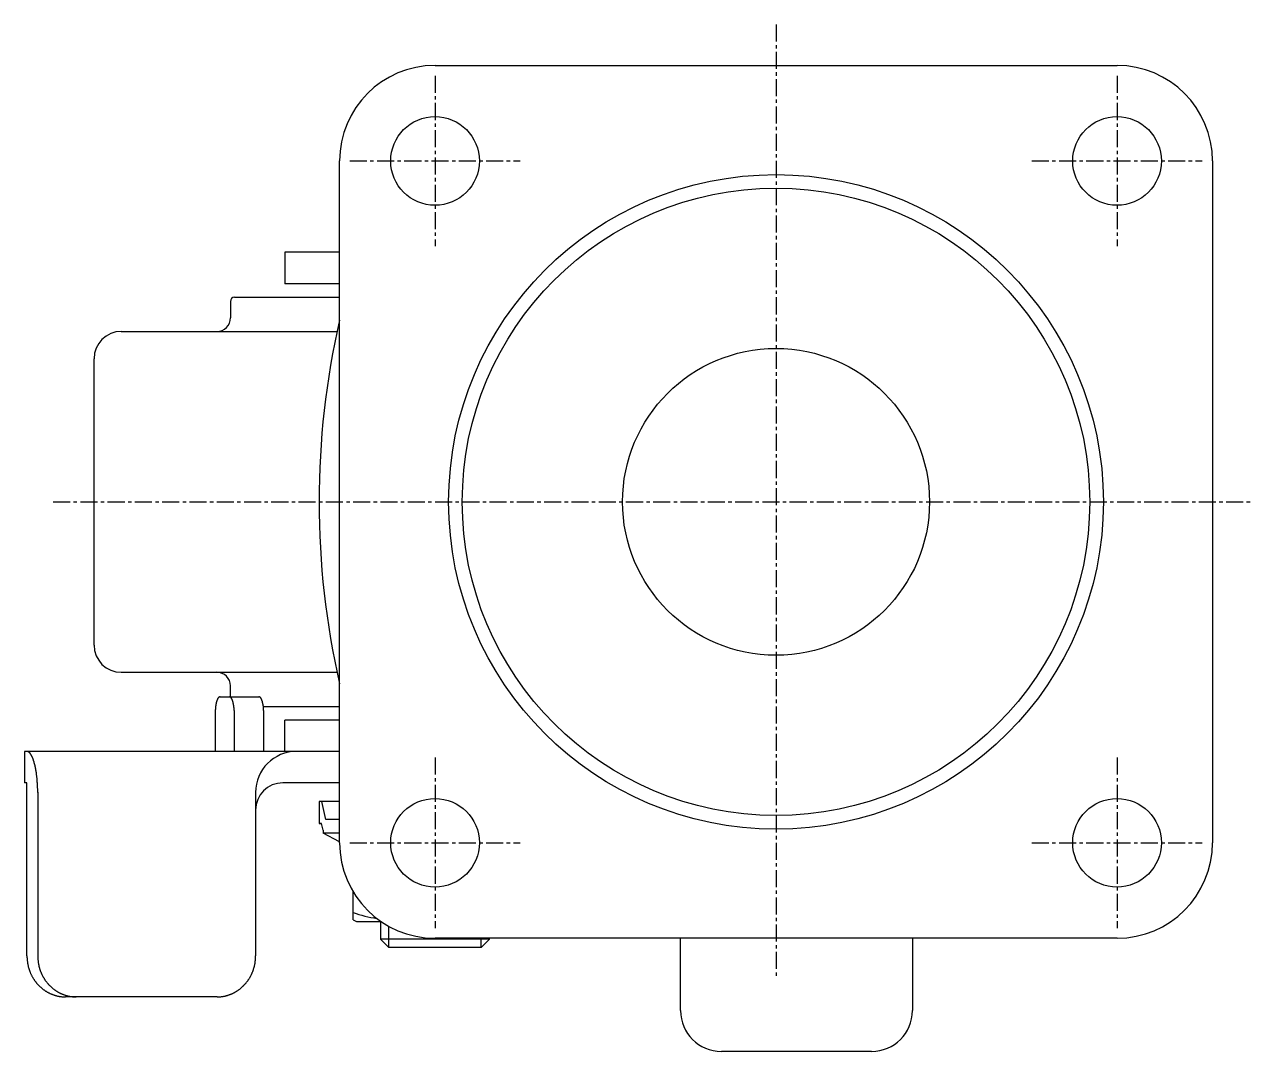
# Model space of a CAD drawing. Extents: x -3854 to -3650, y -478 to -148.
# Drawn here: x -3739.8 to -3649.7, y -223.2 to -147.9 of the extents above; entities that cross this region are included whole.
import ezdxf

# ---------------------------------------------------------------- set-up
doc = ezdxf.new("R2010")
doc.units = 0
doc.linetypes.add('CENTER', pattern=[2, 1.25, -0.25, 0.25, -0.25])
doc.layers.get('0').update_dxf_attribs({"linetype": 'CONTINUOUS'})
doc.layers.add('CENTER', color=1, linetype='CENTER')

msp = doc.modelspace()

# ---------------------------------------------------------------- linework, layer by layer
at = {"color": 7, "linetype": 'CONTINUOUS'}
for p, q in [((-3709.704, -150.883), (-3659.704, -150.883)), ((-3716.704, -207.883), (-3716.704, -157.883)), ((-3652.704, -157.883), (-3652.704, -207.883)), ((-3716.704, -164.583), (-3720.704, -164.583)), ((-3720.704, -164.583), (-3720.704, -166.883)), ((-3716.704, -166.883), (-3720.704, -166.883)), ((-3724.704, -168.183), (-3724.704, -169.383)), ((-3724.404, -167.883), (-3716.704, -167.883)), ((-3732.704, -170.383), (-3716.887, -170.383)), ((-3734.704, -193.383), (-3734.704, -172.383)), ((-3732.704, -195.383), (-3716.887, -195.383)), ((-3724.704, -197.183), (-3724.704, -196.383)), ((-3725.464, -197.183), (-3722.618, -197.183)), ((-3725.806, -201.183), (-3725.806, -198.183)), ((-3724.438, -198.183), (-3724.438, -201.183)), ((-3722.292, -197.883), (-3716.704, -197.883)), ((-3722.276, -198.183), (-3722.276, -201.183)), ((-3716.704, -198.883), (-3720.704, -198.883)), ((-3720.704, -201.183), (-3720.704, -198.883)), ((-3716.704, -201.183), (-3739.794, -201.183)), ((-3739.794, -201.183), (-3739.794, -203.483)), ((-3716.704, -201.183), (-3720.704, -201.183)), ((-3739.633, -203.483), (-3739.794, -203.483)), ((-3716.704, -203.483), (-3720.856, -203.483)), ((-3739.617, -216.183), (-3739.617, -204.183)), ((-3738.831, -204.182), (-3738.831, -216.183)), ((-3722.856, -204.183), (-3722.856, -216.183)), ((-3716.704, -204.866), (-3718.204, -204.866)), ((-3718.204, -204.866), (-3718.204, -206.466)), ((-3717.699, -206.166), (-3718.01, -204.866)), ((-3716.704, -206.166), (-3717.699, -206.166)), ((-3718.204, -206.466), (-3718.029, -206.466)), ((-3718.029, -206.466), (-3718.204, -206.466)), ((-3717.914, -206.966), (-3718.029, -206.466)), ((-3717.914, -206.966), (-3717.914, -207.166)), ((-3716.704, -207.166), (-3717.914, -207.166)), ((-3716.704, -207.816), (-3717.914, -207.166)), ((-3715.704, -213.522), (-3715.704, -211.488)), ((-3715.704, -213.522), (-3715.454, -213.666)), ((-3715.454, -213.666), (-3713.647, -213.666)), ((-3713.704, -213.666), (-3713.704, -214.941)), ((-3705.704, -214.941), (-3713.704, -214.941)), ((-3713.704, -214.941), (-3713.079, -215.566)), ((-3659.704, -214.883), (-3709.704, -214.883)), ((-3705.704, -214.941), (-3706.329, -215.566)), ((-3705.704, -214.941), (-3705.704, -214.883)), ((-3691.704, -220.183), (-3691.704, -214.883)), ((-3674.704, -214.883), (-3674.704, -220.183)), ((-3706.329, -215.566), (-3713.079, -215.566)), ((-3725.675, -219.183), (-3736.798, -219.183)), ((-3677.704, -223.183), (-3688.704, -223.183))]:
    msp.add_line(p, q, dxfattribs=at)
at = {"color": 3, "linetype": 'CONTINUOUS'}
for p, q in [((-3713.079, -215.566), (-3713.079, -214.015)), ((-3706.329, -215.566), (-3706.329, -214.883))]:
    msp.add_line(p, q, dxfattribs=at)
at = {"color": 7, "linetype": 'CONTINUOUS'}
for points in [[(-3725.46, -197.183, 0), (-3725.47, -197.183, 0), (-3725.47, -197.183, 0), (-3725.48, -197.183, 0), (-3725.48, -197.184, 0), (-3725.48, -197.184, 0), (-3725.49, -197.185, 0), (-3725.49, -197.186, 0), (-3725.5, -197.187, 0), (-3725.5, -197.189, 0), (-3725.51, -197.19, 0), (-3725.51, -197.192, 0), (-3725.51, -197.193, 0), (-3725.52, -197.195, 0), (-3725.52, -197.197, 0), (-3725.53, -197.199, 0), (-3725.53, -197.202, 0), (-3725.53, -197.204, 0), (-3725.54, -197.207, 0), (-3725.54, -197.21, 0), (-3725.55, -197.213, 0), (-3725.55, -197.216, 0), (-3725.55, -197.219, 0), (-3725.56, -197.222, 0), (-3725.56, -197.226, 0), (-3725.57, -197.229, 0), (-3725.57, -197.233, 0), (-3725.57, -197.237, 0), (-3725.58, -197.241, 0), (-3725.58, -197.245, 0), (-3725.59, -197.25, 0), (-3725.59, -197.254, 0), (-3725.59, -197.259, 0), (-3725.6, -197.263, 0), (-3725.6, -197.268, 0), (-3725.61, -197.273, 0), (-3725.61, -197.279, 0), (-3725.61, -197.284, 0), (-3725.62, -197.289, 0), (-3725.62, -197.295, 0), (-3725.62, -197.301, 0), (-3725.63, -197.307, 0), (-3725.63, -197.312, 0), (-3725.64, -197.319, 0), (-3725.64, -197.325, 0), (-3725.64, -197.331, 0), (-3725.65, -197.338, 0), (-3725.65, -197.344, 0), (-3725.65, -197.351, 0), (-3725.66, -197.358, 0), (-3725.66, -197.365, 0), (-3725.66, -197.372, 0), (-3725.67, -197.379, 0), (-3725.67, -197.387, 0), (-3725.67, -197.394, 0), (-3725.68, -197.402, 0), (-3725.68, -197.41, 0), (-3725.68, -197.417, 0), (-3725.69, -197.425, 0), (-3725.69, -197.433, 0), (-3725.69, -197.442, 0), (-3725.7, -197.45, 0), (-3725.7, -197.458, 0), (-3725.7, -197.467, 0), (-3725.71, -197.475, 0), (-3725.71, -197.484, 0), (-3725.71, -197.493, 0), (-3725.71, -197.502, 0), (-3725.72, -197.511, 0), (-3725.72, -197.52, 0), (-3725.72, -197.529, 0), (-3725.73, -197.539, 0), (-3725.73, -197.548, 0), (-3725.73, -197.558, 0), (-3725.73, -197.567, 0), (-3725.74, -197.577, 0), (-3725.74, -197.587, 0), (-3725.74, -197.597, 0), (-3725.74, -197.607, 0), (-3725.75, -197.617, 0), (-3725.75, -197.627, 0), (-3725.75, -197.637, 0), (-3725.75, -197.648, 0), (-3725.75, -197.658, 0), (-3725.76, -197.668, 0), (-3725.76, -197.679, 0), (-3725.76, -197.69, 0), (-3725.76, -197.7, 0), (-3725.77, -197.711, 0), (-3725.77, -197.722, 0), (-3725.77, -197.733, 0), (-3725.77, -197.744, 0), (-3725.77, -197.755, 0), (-3725.77, -197.766, 0), (-3725.78, -197.777, 0), (-3725.78, -197.789, 0), (-3725.78, -197.8, 0), (-3725.78, -197.811, 0), (-3725.78, -197.823, 0), (-3725.78, -197.834, 0), (-3725.79, -197.846, 0), (-3725.79, -197.857, 0), (-3725.79, -197.869, 0), (-3725.79, -197.881, 0), (-3725.79, -197.892, 0), (-3725.79, -197.904, 0), (-3725.79, -197.916, 0), (-3725.79, -197.928, 0), (-3725.8, -197.94, 0), (-3725.8, -197.952, 0), (-3725.8, -197.963, 0), (-3725.8, -197.975, 0), (-3725.8, -197.987, 0), (-3725.8, -198, 0), (-3725.8, -198.012, 0), (-3725.8, -198.024, 0), (-3725.8, -198.036, 0), (-3725.8, -198.048, 0), (-3725.8, -198.06, 0), (-3725.8, -198.072, 0), (-3725.8, -198.085, 0), (-3725.8, -198.097, 0), (-3725.8, -198.109, 0), (-3725.81, -198.121, 0), (-3725.81, -198.134, 0), (-3725.81, -198.146, 0), (-3725.81, -198.158, 0), (-3725.81, -198.17, 0), (-3725.81, -198.183, 0)], [(-3724.44, -198.183, 0), (-3724.44, -198.17, 0), (-3724.44, -198.158, 0), (-3724.44, -198.146, 0), (-3724.44, -198.134, 0), (-3724.44, -198.121, 0), (-3724.44, -198.109, 0), (-3724.44, -198.097, 0), (-3724.44, -198.085, 0), (-3724.44, -198.072, 0), (-3724.44, -198.06, 0), (-3724.44, -198.048, 0), (-3724.44, -198.036, 0), (-3724.44, -198.024, 0), (-3724.44, -198.012, 0), (-3724.44, -198, 0), (-3724.44, -197.987, 0), (-3724.44, -197.975, 0), (-3724.45, -197.963, 0), (-3724.45, -197.952, 0), (-3724.45, -197.94, 0), (-3724.45, -197.928, 0), (-3724.45, -197.916, 0), (-3724.45, -197.904, 0), (-3724.45, -197.892, 0), (-3724.45, -197.881, 0), (-3724.45, -197.869, 0), (-3724.46, -197.857, 0), (-3724.46, -197.846, 0), (-3724.46, -197.834, 0), (-3724.46, -197.823, 0), (-3724.46, -197.811, 0), (-3724.46, -197.8, 0), (-3724.47, -197.789, 0), (-3724.47, -197.777, 0), (-3724.47, -197.766, 0), (-3724.47, -197.755, 0), (-3724.47, -197.744, 0), (-3724.47, -197.733, 0), (-3724.48, -197.722, 0), (-3724.48, -197.711, 0), (-3724.48, -197.7, 0), (-3724.48, -197.69, 0), (-3724.48, -197.679, 0), (-3724.49, -197.668, 0), (-3724.49, -197.658, 0), (-3724.49, -197.648, 0), (-3724.49, -197.637, 0), (-3724.5, -197.627, 0), (-3724.5, -197.617, 0), (-3724.5, -197.607, 0), (-3724.5, -197.597, 0), (-3724.5, -197.587, 0), (-3724.51, -197.577, 0), (-3724.51, -197.567, 0), (-3724.51, -197.558, 0), (-3724.52, -197.548, 0), (-3724.52, -197.539, 0), (-3724.52, -197.529, 0), (-3724.52, -197.52, 0), (-3724.53, -197.511, 0), (-3724.53, -197.502, 0), (-3724.53, -197.493, 0), (-3724.53, -197.484, 0), (-3724.54, -197.475, 0), (-3724.54, -197.467, 0), (-3724.54, -197.458, 0), (-3724.55, -197.45, 0), (-3724.55, -197.442, 0), (-3724.55, -197.433, 0), (-3724.56, -197.425, 0), (-3724.56, -197.417, 0), (-3724.56, -197.41, 0), (-3724.57, -197.402, 0), (-3724.57, -197.394, 0), (-3724.57, -197.387, 0), (-3724.58, -197.379, 0), (-3724.58, -197.372, 0), (-3724.58, -197.365, 0), (-3724.59, -197.358, 0), (-3724.59, -197.351, 0), (-3724.59, -197.344, 0), (-3724.6, -197.338, 0), (-3724.6, -197.331, 0), (-3724.6, -197.325, 0), (-3724.61, -197.319, 0), (-3724.61, -197.312, 0), (-3724.61, -197.307, 0), (-3724.62, -197.301, 0), (-3724.62, -197.295, 0), (-3724.63, -197.289, 0), (-3724.63, -197.284, 0), (-3724.63, -197.279, 0), (-3724.64, -197.273, 0), (-3724.64, -197.268, 0), (-3724.64, -197.263, 0), (-3724.65, -197.259, 0), (-3724.65, -197.254, 0), (-3724.66, -197.25, 0), (-3724.66, -197.245, 0), (-3724.66, -197.241, 0), (-3724.67, -197.237, 0), (-3724.67, -197.233, 0), (-3724.68, -197.229, 0), (-3724.68, -197.226, 0), (-3724.68, -197.222, 0), (-3724.69, -197.219, 0), (-3724.69, -197.216, 0), (-3724.7, -197.213, 0), (-3724.7, -197.21, 0), (-3724.7, -197.207, 0), (-3724.71, -197.204, 0), (-3724.71, -197.202, 0), (-3724.72, -197.199, 0), (-3724.72, -197.197, 0), (-3724.73, -197.195, 0), (-3724.73, -197.193, 0), (-3724.73, -197.192, 0), (-3724.74, -197.19, 0), (-3724.74, -197.189, 0), (-3724.75, -197.187, 0), (-3724.75, -197.186, 0), (-3724.75, -197.185, 0), (-3724.76, -197.184, 0), (-3724.76, -197.184, 0), (-3724.77, -197.183, 0), (-3724.77, -197.183, 0), (-3724.78, -197.183, 0), (-3724.78, -197.183, 0)], [(-3722.28, -198.183, 0), (-3722.28, -198.17, 0), (-3722.28, -198.158, 0), (-3722.28, -198.146, 0), (-3722.28, -198.134, 0), (-3722.28, -198.121, 0), (-3722.28, -198.109, 0), (-3722.28, -198.097, 0), (-3722.28, -198.085, 0), (-3722.28, -198.072, 0), (-3722.28, -198.06, 0), (-3722.28, -198.048, 0), (-3722.28, -198.036, 0), (-3722.28, -198.024, 0), (-3722.28, -198.012, 0), (-3722.28, -198, 0), (-3722.28, -197.987, 0), (-3722.28, -197.975, 0), (-3722.28, -197.963, 0), (-3722.29, -197.952, 0), (-3722.29, -197.94, 0), (-3722.29, -197.928, 0), (-3722.29, -197.916, 0), (-3722.29, -197.904, 0), (-3722.29, -197.892, 0), (-3722.29, -197.881, 0), (-3722.29, -197.869, 0), (-3722.29, -197.857, 0), (-3722.3, -197.846, 0), (-3722.3, -197.834, 0), (-3722.3, -197.823, 0), (-3722.3, -197.811, 0), (-3722.3, -197.8, 0), (-3722.3, -197.789, 0), (-3722.31, -197.777, 0), (-3722.31, -197.766, 0), (-3722.31, -197.755, 0), (-3722.31, -197.744, 0), (-3722.31, -197.733, 0), (-3722.31, -197.722, 0), (-3722.32, -197.711, 0), (-3722.32, -197.7, 0), (-3722.32, -197.69, 0), (-3722.32, -197.679, 0), (-3722.32, -197.668, 0), (-3722.33, -197.658, 0), (-3722.33, -197.648, 0), (-3722.33, -197.637, 0), (-3722.33, -197.627, 0), (-3722.34, -197.617, 0), (-3722.34, -197.607, 0), (-3722.34, -197.597, 0), (-3722.34, -197.587, 0), (-3722.35, -197.577, 0), (-3722.35, -197.567, 0), (-3722.35, -197.558, 0), (-3722.35, -197.548, 0), (-3722.36, -197.539, 0), (-3722.36, -197.529, 0), (-3722.36, -197.52, 0), (-3722.36, -197.511, 0), (-3722.37, -197.502, 0), (-3722.37, -197.493, 0), (-3722.37, -197.484, 0), (-3722.38, -197.475, 0), (-3722.38, -197.467, 0), (-3722.38, -197.458, 0), (-3722.39, -197.45, 0), (-3722.39, -197.442, 0), (-3722.39, -197.433, 0), (-3722.39, -197.425, 0), (-3722.4, -197.417, 0), (-3722.4, -197.41, 0), (-3722.4, -197.402, 0), (-3722.41, -197.394, 0), (-3722.41, -197.387, 0), (-3722.41, -197.379, 0), (-3722.42, -197.372, 0), (-3722.42, -197.365, 0), (-3722.42, -197.358, 0), (-3722.43, -197.351, 0), (-3722.43, -197.344, 0), (-3722.44, -197.338, 0), (-3722.44, -197.331, 0), (-3722.44, -197.325, 0), (-3722.45, -197.319, 0), (-3722.45, -197.312, 0), (-3722.45, -197.307, 0), (-3722.46, -197.301, 0), (-3722.46, -197.295, 0), (-3722.46, -197.289, 0), (-3722.47, -197.284, 0), (-3722.47, -197.279, 0), (-3722.48, -197.273, 0), (-3722.48, -197.268, 0), (-3722.48, -197.263, 0), (-3722.49, -197.259, 0), (-3722.49, -197.254, 0), (-3722.5, -197.25, 0), (-3722.5, -197.245, 0), (-3722.5, -197.241, 0), (-3722.51, -197.237, 0), (-3722.51, -197.233, 0), (-3722.52, -197.229, 0), (-3722.52, -197.226, 0), (-3722.52, -197.222, 0), (-3722.53, -197.219, 0), (-3722.53, -197.216, 0), (-3722.54, -197.213, 0), (-3722.54, -197.21, 0), (-3722.54, -197.207, 0), (-3722.55, -197.204, 0), (-3722.55, -197.202, 0), (-3722.56, -197.199, 0), (-3722.56, -197.197, 0), (-3722.56, -197.195, 0), (-3722.57, -197.193, 0), (-3722.57, -197.192, 0), (-3722.58, -197.19, 0), (-3722.58, -197.189, 0), (-3722.58, -197.187, 0), (-3722.59, -197.186, 0), (-3722.59, -197.185, 0), (-3722.6, -197.184, 0), (-3722.6, -197.184, 0), (-3722.61, -197.183, 0), (-3722.61, -197.183, 0), (-3722.61, -197.183, 0), (-3722.62, -197.183, 0)], [(-3738.83, -204.183, 0), (-3738.83, -204.146, 0), (-3738.83, -204.109, 0), (-3738.83, -204.072, 0), (-3738.83, -204.035, 0), (-3738.83, -203.999, 0), (-3738.83, -203.962, 0), (-3738.83, -203.925, 0), (-3738.84, -203.888, 0), (-3738.84, -203.852, 0), (-3738.84, -203.815, 0), (-3738.84, -203.779, 0), (-3738.84, -203.742, 0), (-3738.84, -203.706, 0), (-3738.84, -203.669, 0), (-3738.85, -203.633, 0), (-3738.85, -203.597, 0), (-3738.85, -203.561, 0), (-3738.85, -203.525, 0), (-3738.85, -203.489, 0), (-3738.86, -203.453, 0), (-3738.86, -203.418, 0), (-3738.86, -203.382, 0), (-3738.86, -203.347, 0), (-3738.87, -203.311, 0), (-3738.87, -203.276, 0), (-3738.87, -203.241, 0), (-3738.88, -203.206, 0), (-3738.88, -203.171, 0), (-3738.88, -203.137, 0), (-3738.89, -203.102, 0), (-3738.89, -203.068, 0), (-3738.89, -203.034, 0), (-3738.9, -203, 0), (-3738.9, -202.966, 0), (-3738.91, -202.933, 0), (-3738.91, -202.899, 0), (-3738.91, -202.866, 0), (-3738.92, -202.833, 0), (-3738.92, -202.8, 0), (-3738.93, -202.768, 0), (-3738.93, -202.735, 0), (-3738.94, -202.703, 0), (-3738.94, -202.671, 0), (-3738.95, -202.64, 0), (-3738.95, -202.608, 0), (-3738.96, -202.577, 0), (-3738.96, -202.546, 0), (-3738.97, -202.515, 0), (-3738.97, -202.485, 0), (-3738.98, -202.454, 0), (-3738.99, -202.425, 0), (-3738.99, -202.395, 0), (-3739, -202.365, 0), (-3739, -202.336, 0), (-3739.01, -202.307, 0), (-3739.02, -202.279, 0), (-3739.02, -202.25, 0), (-3739.03, -202.222, 0), (-3739.04, -202.195, 0), (-3739.04, -202.167, 0), (-3739.05, -202.14, 0), (-3739.06, -202.113, 0), (-3739.06, -202.087, 0), (-3739.07, -202.061, 0), (-3739.08, -202.035, 0), (-3739.08, -202.009, 0), (-3739.09, -201.984, 0), (-3739.1, -201.959, 0), (-3739.1, -201.934, 0), (-3739.11, -201.91, 0), (-3739.12, -201.886, 0), (-3739.13, -201.863, 0), (-3739.13, -201.84, 0), (-3739.14, -201.817, 0), (-3739.15, -201.794, 0), (-3739.16, -201.772, 0), (-3739.17, -201.75, 0), (-3739.17, -201.729, 0), (-3739.18, -201.708, 0), (-3739.19, -201.687, 0), (-3739.2, -201.667, 0), (-3739.21, -201.647, 0), (-3739.22, -201.628, 0), (-3739.22, -201.609, 0), (-3739.23, -201.59, 0), (-3739.24, -201.572, 0), (-3739.25, -201.554, 0), (-3739.26, -201.536, 0), (-3739.27, -201.519, 0), (-3739.28, -201.502, 0), (-3739.28, -201.486, 0), (-3739.29, -201.47, 0), (-3739.3, -201.454, 0), (-3739.31, -201.439, 0), (-3739.32, -201.425, 0), (-3739.33, -201.41, 0), (-3739.34, -201.396, 0), (-3739.35, -201.383, 0), (-3739.36, -201.37, 0), (-3739.37, -201.357, 0), (-3739.37, -201.345, 0), (-3739.38, -201.333, 0), (-3739.39, -201.322, 0), (-3739.4, -201.311, 0), (-3739.41, -201.301, 0), (-3739.42, -201.291, 0), (-3739.43, -201.281, 0), (-3739.44, -201.272, 0), (-3739.45, -201.263, 0), (-3739.46, -201.255, 0), (-3739.47, -201.247, 0), (-3739.48, -201.24, 0), (-3739.49, -201.233, 0), (-3739.5, -201.226, 0), (-3739.51, -201.22, 0), (-3739.52, -201.215, 0), (-3739.53, -201.21, 0), (-3739.54, -201.205, 0), (-3739.55, -201.201, 0), (-3739.56, -201.197, 0), (-3739.57, -201.193, 0), (-3739.57, -201.191, 0), (-3739.58, -201.188, 0), (-3739.59, -201.186, 0), (-3739.6, -201.185, 0), (-3739.61, -201.183, 0), (-3739.62, -201.183, 0), (-3739.63, -201.183, 0)], [(-3739.62, -204.183, 0), (-3739.62, -204.174, 0), (-3739.62, -204.165, 0), (-3739.62, -204.157, 0), (-3739.62, -204.148, 0), (-3739.62, -204.14, 0), (-3739.62, -204.131, 0), (-3739.62, -204.123, 0), (-3739.62, -204.114, 0), (-3739.62, -204.105, 0), (-3739.62, -204.097, 0), (-3739.62, -204.088, 0), (-3739.62, -204.08, 0), (-3739.62, -204.071, 0), (-3739.62, -204.063, 0), (-3739.62, -204.054, 0), (-3739.62, -204.046, 0), (-3739.62, -204.038, 0), (-3739.62, -204.029, 0), (-3739.62, -204.021, 0), (-3739.62, -204.012, 0), (-3739.62, -204.004, 0), (-3739.62, -203.996, 0), (-3739.62, -203.988, 0), (-3739.62, -203.979, 0), (-3739.62, -203.971, 0), (-3739.62, -203.963, 0), (-3739.62, -203.955, 0), (-3739.62, -203.947, 0), (-3739.62, -203.939, 0), (-3739.62, -203.931, 0), (-3739.62, -203.923, 0), (-3739.62, -203.915, 0), (-3739.62, -203.907, 0), (-3739.62, -203.899, 0), (-3739.62, -203.891, 0), (-3739.62, -203.883, 0), (-3739.62, -203.876, 0), (-3739.62, -203.868, 0), (-3739.62, -203.86, 0), (-3739.62, -203.853, 0), (-3739.62, -203.845, 0), (-3739.62, -203.838, 0), (-3739.62, -203.83, 0), (-3739.62, -203.823, 0), (-3739.62, -203.815, 0), (-3739.62, -203.808, 0), (-3739.62, -203.801, 0), (-3739.62, -203.794, 0), (-3739.62, -203.787, 0), (-3739.62, -203.78, 0), (-3739.62, -203.773, 0), (-3739.62, -203.766, 0), (-3739.62, -203.759, 0), (-3739.62, -203.752, 0), (-3739.62, -203.745, 0), (-3739.62, -203.739, 0), (-3739.62, -203.732, 0), (-3739.62, -203.725, 0), (-3739.62, -203.719, 0), (-3739.62, -203.712, 0), (-3739.62, -203.706, 0), (-3739.62, -203.7, 0), (-3739.62, -203.694, 0), (-3739.62, -203.688, 0), (-3739.62, -203.682, 0), (-3739.62, -203.676, 0), (-3739.62, -203.67, 0), (-3739.62, -203.664, 0), (-3739.62, -203.658, 0), (-3739.62, -203.653, 0), (-3739.62, -203.647, 0), (-3739.62, -203.641, 0), (-3739.62, -203.636, 0), (-3739.62, -203.631, 0), (-3739.62, -203.625, 0), (-3739.62, -203.62, 0), (-3739.62, -203.615, 0), (-3739.62, -203.61, 0), (-3739.62, -203.605, 0), (-3739.62, -203.601, 0), (-3739.62, -203.596, 0), (-3739.62, -203.591, 0), (-3739.62, -203.587, 0), (-3739.63, -203.582, 0), (-3739.63, -203.578, 0), (-3739.63, -203.574, 0), (-3739.63, -203.569, 0), (-3739.63, -203.565, 0), (-3739.63, -203.561, 0), (-3739.63, -203.557, 0), (-3739.63, -203.554, 0), (-3739.63, -203.55, 0), (-3739.63, -203.546, 0), (-3739.63, -203.543, 0), (-3739.63, -203.539, 0), (-3739.63, -203.536, 0), (-3739.63, -203.533, 0), (-3739.63, -203.529, 0), (-3739.63, -203.526, 0), (-3739.63, -203.523, 0), (-3739.63, -203.521, 0), (-3739.63, -203.518, 0), (-3739.63, -203.515, 0), (-3739.63, -203.513, 0), (-3739.63, -203.51, 0), (-3739.63, -203.508, 0), (-3739.63, -203.506, 0), (-3739.63, -203.504, 0), (-3739.63, -203.502, 0), (-3739.63, -203.5, 0), (-3739.63, -203.498, 0), (-3739.63, -203.496, 0), (-3739.63, -203.494, 0), (-3739.63, -203.493, 0), (-3739.63, -203.491, 0), (-3739.63, -203.49, 0), (-3739.63, -203.489, 0), (-3739.63, -203.488, 0), (-3739.63, -203.487, 0), (-3739.63, -203.486, 0), (-3739.63, -203.485, 0), (-3739.63, -203.484, 0), (-3739.63, -203.484, 0), (-3739.63, -203.483, 0), (-3739.63, -203.483, 0), (-3739.63, -203.483, 0), (-3739.63, -203.483, 0), (-3739.63, -203.483, 0)], [(-3739.62, -216.183, 0), (-3739.62, -216.219, 0), (-3739.62, -216.256, 0), (-3739.62, -216.293, 0), (-3739.61, -216.33, 0), (-3739.61, -216.367, 0), (-3739.61, -216.403, 0), (-3739.61, -216.44, 0), (-3739.6, -216.477, 0), (-3739.6, -216.513, 0), (-3739.6, -216.55, 0), (-3739.59, -216.586, 0), (-3739.59, -216.623, 0), (-3739.58, -216.659, 0), (-3739.58, -216.695, 0), (-3739.57, -216.732, 0), (-3739.56, -216.768, 0), (-3739.56, -216.804, 0), (-3739.55, -216.84, 0), (-3739.54, -216.876, 0), (-3739.53, -216.912, 0), (-3739.52, -216.947, 0), (-3739.52, -216.983, 0), (-3739.51, -217.018, 0), (-3739.5, -217.053, 0), (-3739.49, -217.089, 0), (-3739.48, -217.124, 0), (-3739.46, -217.159, 0), (-3739.45, -217.193, 0), (-3739.44, -217.228, 0), (-3739.43, -217.262, 0), (-3739.42, -217.297, 0), (-3739.4, -217.331, 0), (-3739.39, -217.365, 0), (-3739.38, -217.398, 0), (-3739.36, -217.432, 0), (-3739.35, -217.465, 0), (-3739.33, -217.498, 0), (-3739.32, -217.531, 0), (-3739.3, -217.564, 0), (-3739.28, -217.597, 0), (-3739.27, -217.629, 0), (-3739.25, -217.661, 0), (-3739.23, -217.693, 0), (-3739.22, -217.725, 0), (-3739.2, -217.756, 0), (-3739.18, -217.788, 0), (-3739.16, -217.819, 0), (-3739.14, -217.849, 0), (-3739.12, -217.88, 0), (-3739.1, -217.91, 0), (-3739.08, -217.94, 0), (-3739.06, -217.97, 0), (-3739.04, -217.999, 0), (-3739.02, -218.028, 0), (-3739, -218.057, 0), (-3738.98, -218.086, 0), (-3738.96, -218.114, 0), (-3738.93, -218.142, 0), (-3738.91, -218.17, 0), (-3738.89, -218.197, 0), (-3738.86, -218.224, 0), (-3738.84, -218.251, 0), (-3738.82, -218.278, 0), (-3738.79, -218.304, 0), (-3738.77, -218.33, 0), (-3738.74, -218.355, 0), (-3738.72, -218.381, 0), (-3738.69, -218.405, 0), (-3738.67, -218.43, 0), (-3738.64, -218.454, 0), (-3738.61, -218.478, 0), (-3738.59, -218.502, 0), (-3738.56, -218.525, 0), (-3738.53, -218.548, 0), (-3738.51, -218.57, 0), (-3738.48, -218.592, 0), (-3738.45, -218.614, 0), (-3738.42, -218.635, 0), (-3738.39, -218.656, 0), (-3738.36, -218.677, 0), (-3738.34, -218.697, 0), (-3738.31, -218.717, 0), (-3738.28, -218.737, 0), (-3738.25, -218.756, 0), (-3738.22, -218.774, 0), (-3738.19, -218.793, 0), (-3738.16, -218.811, 0), (-3738.13, -218.828, 0), (-3738.1, -218.845, 0), (-3738.07, -218.862, 0), (-3738.03, -218.879, 0), (-3738, -218.895, 0), (-3737.97, -218.91, 0), (-3737.94, -218.925, 0), (-3737.91, -218.94, 0), (-3737.88, -218.954, 0), (-3737.85, -218.968, 0), (-3737.81, -218.982, 0), (-3737.78, -218.995, 0), (-3737.75, -219.007, 0), (-3737.72, -219.019, 0), (-3737.68, -219.031, 0), (-3737.65, -219.042, 0), (-3737.62, -219.053, 0), (-3737.58, -219.064, 0), (-3737.55, -219.074, 0), (-3737.52, -219.084, 0), (-3737.48, -219.093, 0), (-3737.45, -219.101, 0), (-3737.42, -219.11, 0), (-3737.38, -219.118, 0), (-3737.35, -219.125, 0), (-3737.31, -219.132, 0), (-3737.28, -219.138, 0), (-3737.25, -219.144, 0), (-3737.21, -219.15, 0), (-3737.18, -219.155, 0), (-3737.14, -219.16, 0), (-3737.11, -219.164, 0), (-3737.07, -219.168, 0), (-3737.04, -219.172, 0), (-3737.01, -219.174, 0), (-3736.97, -219.177, 0), (-3736.94, -219.179, 0), (-3736.9, -219.181, 0), (-3736.87, -219.182, 0), (-3736.83, -219.182, 0), (-3736.8, -219.183, 0)], [(-3738.83, -216.183, 0), (-3738.83, -216.219, 0), (-3738.83, -216.256, 0), (-3738.83, -216.293, 0), (-3738.83, -216.33, 0), (-3738.83, -216.367, 0), (-3738.82, -216.403, 0), (-3738.82, -216.44, 0), (-3738.82, -216.477, 0), (-3738.81, -216.513, 0), (-3738.81, -216.55, 0), (-3738.81, -216.586, 0), (-3738.8, -216.623, 0), (-3738.79, -216.659, 0), (-3738.79, -216.695, 0), (-3738.78, -216.732, 0), (-3738.78, -216.768, 0), (-3738.77, -216.804, 0), (-3738.76, -216.84, 0), (-3738.75, -216.876, 0), (-3738.75, -216.912, 0), (-3738.74, -216.947, 0), (-3738.73, -216.983, 0), (-3738.72, -217.018, 0), (-3738.71, -217.053, 0), (-3738.7, -217.089, 0), (-3738.69, -217.124, 0), (-3738.68, -217.159, 0), (-3738.67, -217.193, 0), (-3738.65, -217.228, 0), (-3738.64, -217.262, 0), (-3738.63, -217.297, 0), (-3738.62, -217.331, 0), (-3738.6, -217.365, 0), (-3738.59, -217.398, 0), (-3738.57, -217.432, 0), (-3738.56, -217.465, 0), (-3738.55, -217.498, 0), (-3738.53, -217.531, 0), (-3738.51, -217.564, 0), (-3738.5, -217.597, 0), (-3738.48, -217.629, 0), (-3738.46, -217.661, 0), (-3738.45, -217.693, 0), (-3738.43, -217.725, 0), (-3738.41, -217.756, 0), (-3738.39, -217.788, 0), (-3738.37, -217.819, 0), (-3738.36, -217.849, 0), (-3738.34, -217.88, 0), (-3738.32, -217.91, 0), (-3738.3, -217.94, 0), (-3738.28, -217.97, 0), (-3738.26, -217.999, 0), (-3738.23, -218.028, 0), (-3738.21, -218.057, 0), (-3738.19, -218.086, 0), (-3738.17, -218.114, 0), (-3738.15, -218.142, 0), (-3738.12, -218.17, 0), (-3738.1, -218.197, 0), (-3738.08, -218.224, 0), (-3738.05, -218.251, 0), (-3738.03, -218.278, 0), (-3738.01, -218.304, 0), (-3737.98, -218.33, 0), (-3737.96, -218.355, 0), (-3737.93, -218.381, 0), (-3737.9, -218.405, 0), (-3737.88, -218.43, 0), (-3737.85, -218.454, 0), (-3737.83, -218.478, 0), (-3737.8, -218.502, 0), (-3737.77, -218.525, 0), (-3737.75, -218.548, 0), (-3737.72, -218.57, 0), (-3737.69, -218.592, 0), (-3737.66, -218.614, 0), (-3737.63, -218.635, 0), (-3737.61, -218.656, 0), (-3737.58, -218.677, 0), (-3737.55, -218.697, 0), (-3737.52, -218.717, 0), (-3737.49, -218.737, 0), (-3737.46, -218.756, 0), (-3737.43, -218.774, 0), (-3737.4, -218.793, 0), (-3737.37, -218.811, 0), (-3737.34, -218.828, 0), (-3737.31, -218.845, 0), (-3737.28, -218.862, 0), (-3737.25, -218.879, 0), (-3737.22, -218.895, 0), (-3737.19, -218.91, 0), (-3737.15, -218.925, 0), (-3737.12, -218.94, 0), (-3737.09, -218.954, 0), (-3737.06, -218.968, 0), (-3737.03, -218.982, 0), (-3736.99, -218.995, 0), (-3736.96, -219.007, 0), (-3736.93, -219.019, 0), (-3736.9, -219.031, 0), (-3736.86, -219.042, 0), (-3736.83, -219.053, 0), (-3736.8, -219.064, 0), (-3736.76, -219.074, 0), (-3736.73, -219.084, 0), (-3736.7, -219.093, 0), (-3736.66, -219.101, 0), (-3736.63, -219.11, 0), (-3736.6, -219.118, 0), (-3736.56, -219.125, 0), (-3736.53, -219.132, 0), (-3736.49, -219.138, 0), (-3736.46, -219.144, 0), (-3736.43, -219.15, 0), (-3736.39, -219.155, 0), (-3736.36, -219.16, 0), (-3736.32, -219.164, 0), (-3736.29, -219.168, 0), (-3736.25, -219.172, 0), (-3736.22, -219.174, 0), (-3736.18, -219.177, 0), (-3736.15, -219.179, 0), (-3736.12, -219.181, 0), (-3736.08, -219.182, 0), (-3736.05, -219.182, 0), (-3736.01, -219.183, 0)], [(-3725.68, -219.183, 0), (-3725.64, -219.182, 0), (-3725.61, -219.182, 0), (-3725.57, -219.181, 0), (-3725.54, -219.179, 0), (-3725.5, -219.177, 0), (-3725.47, -219.174, 0), (-3725.43, -219.172, 0), (-3725.4, -219.168, 0), (-3725.36, -219.164, 0), (-3725.33, -219.16, 0), (-3725.3, -219.155, 0), (-3725.26, -219.15, 0), (-3725.23, -219.144, 0), (-3725.19, -219.138, 0), (-3725.16, -219.132, 0), (-3725.13, -219.125, 0), (-3725.09, -219.118, 0), (-3725.06, -219.11, 0), (-3725.02, -219.101, 0), (-3724.99, -219.093, 0), (-3724.96, -219.084, 0), (-3724.92, -219.074, 0), (-3724.89, -219.064, 0), (-3724.86, -219.053, 0), (-3724.82, -219.042, 0), (-3724.79, -219.031, 0), (-3724.76, -219.019, 0), (-3724.73, -219.007, 0), (-3724.69, -218.995, 0), (-3724.66, -218.982, 0), (-3724.63, -218.968, 0), (-3724.6, -218.954, 0), (-3724.56, -218.94, 0), (-3724.53, -218.925, 0), (-3724.5, -218.91, 0), (-3724.47, -218.895, 0), (-3724.44, -218.879, 0), (-3724.41, -218.862, 0), (-3724.38, -218.845, 0), (-3724.35, -218.828, 0), (-3724.32, -218.811, 0), (-3724.29, -218.793, 0), (-3724.26, -218.774, 0), (-3724.23, -218.756, 0), (-3724.2, -218.737, 0), (-3724.17, -218.717, 0), (-3724.14, -218.697, 0), (-3724.11, -218.677, 0), (-3724.08, -218.656, 0), (-3724.05, -218.635, 0), (-3724.02, -218.614, 0), (-3724, -218.592, 0), (-3723.97, -218.57, 0), (-3723.94, -218.548, 0), (-3723.91, -218.525, 0), (-3723.89, -218.502, 0), (-3723.86, -218.478, 0), (-3723.83, -218.454, 0), (-3723.81, -218.43, 0), (-3723.78, -218.405, 0), (-3723.76, -218.381, 0), (-3723.73, -218.355, 0), (-3723.71, -218.33, 0), (-3723.68, -218.304, 0), (-3723.66, -218.278, 0), (-3723.63, -218.251, 0), (-3723.61, -218.224, 0), (-3723.59, -218.197, 0), (-3723.56, -218.17, 0), (-3723.54, -218.142, 0), (-3723.52, -218.114, 0), (-3723.5, -218.086, 0), (-3723.47, -218.057, 0), (-3723.45, -218.028, 0), (-3723.43, -217.999, 0), (-3723.41, -217.97, 0), (-3723.39, -217.94, 0), (-3723.37, -217.91, 0), (-3723.35, -217.88, 0), (-3723.33, -217.849, 0), (-3723.31, -217.819, 0), (-3723.29, -217.788, 0), (-3723.28, -217.756, 0), (-3723.26, -217.725, 0), (-3723.24, -217.693, 0), (-3723.22, -217.661, 0), (-3723.21, -217.629, 0), (-3723.19, -217.597, 0), (-3723.17, -217.564, 0), (-3723.16, -217.531, 0), (-3723.14, -217.498, 0), (-3723.13, -217.465, 0), (-3723.11, -217.432, 0), (-3723.1, -217.398, 0), (-3723.08, -217.365, 0), (-3723.07, -217.331, 0), (-3723.06, -217.297, 0), (-3723.04, -217.262, 0), (-3723.03, -217.228, 0), (-3723.02, -217.193, 0), (-3723.01, -217.159, 0), (-3723, -217.124, 0), (-3722.99, -217.089, 0), (-3722.98, -217.053, 0), (-3722.97, -217.018, 0), (-3722.96, -216.983, 0), (-3722.95, -216.947, 0), (-3722.94, -216.912, 0), (-3722.93, -216.876, 0), (-3722.92, -216.84, 0), (-3722.92, -216.804, 0), (-3722.91, -216.768, 0), (-3722.9, -216.732, 0), (-3722.9, -216.695, 0), (-3722.89, -216.659, 0), (-3722.89, -216.623, 0), (-3722.88, -216.586, 0), (-3722.88, -216.55, 0), (-3722.87, -216.513, 0), (-3722.87, -216.477, 0), (-3722.87, -216.44, 0), (-3722.86, -216.403, 0), (-3722.86, -216.367, 0), (-3722.86, -216.33, 0), (-3722.86, -216.293, 0), (-3722.86, -216.256, 0), (-3722.86, -216.219, 0), (-3722.86, -216.183, 0)]]:
    msp.add_polyline3d(points, dxfattribs=at)
for centre, radius in [((-3709.704, -157.883), 3.25), ((-3659.704, -157.883), 3.25), ((-3684.704, -182.883), 24), ((-3684.704, -182.883), 23), ((-3684.704, -182.883), 11.25), ((-3709.704, -207.883), 3.25), ((-3659.704, -207.883), 3.25)]:
    msp.add_circle(centre, radius, dxfattribs=at)
for centre, radius, start, end in [((-3709.704, -157.883), 7, 90, 180), ((-3659.704, -157.883), 7, 0, 90), ((-3724.404, -168.183), 0.3, 90, 180), ((-3725.704, -169.383), 1, 270, 0), ((-3658.204, -182.883), 60, 167.16143, 192.83857), ((-3732.704, -172.383), 2, 90, 180), ((-3732.704, -193.383), 2, 180, 270), ((-3725.704, -196.383), 1, 0, 90), ((-3719.856, -204.183), 3, 90, 180), ((-3720.856, -205.483), 2, 90, 180), ((-3709.704, -207.883), 7, 180, 270), ((-3659.704, -207.883), 7, 270, 0), ((-3712.704, -204.857), 8.665, 249.74384, 261.55758), ((-3688.704, -220.183), 3, 180, 270), ((-3677.704, -220.183), 3, 270, 0)]:
    msp.add_arc(centre, radius, start, end, dxfattribs=at)
at = {"layer": 'CENTER', "color": 1, "linetype": 'CENTER'}
for p, q in [((-3684.704, -147.883), (-3684.704, -217.883)), ((-3709.704, -151.633), (-3709.704, -164.133)), ((-3659.704, -151.633), (-3659.704, -164.133)), ((-3715.954, -157.883), (-3703.454, -157.883)), ((-3665.954, -157.883), (-3653.454, -157.883)), ((-3737.704, -182.883), (-3649.704, -182.883)), ((-3709.704, -201.633), (-3709.704, -214.133)), ((-3659.704, -201.633), (-3659.704, -214.133)), ((-3715.954, -207.883), (-3703.454, -207.883)), ((-3665.954, -207.883), (-3653.454, -207.883))]:
    msp.add_line(p, q, dxfattribs=at)

doc.saveas('drawing.dxf')
